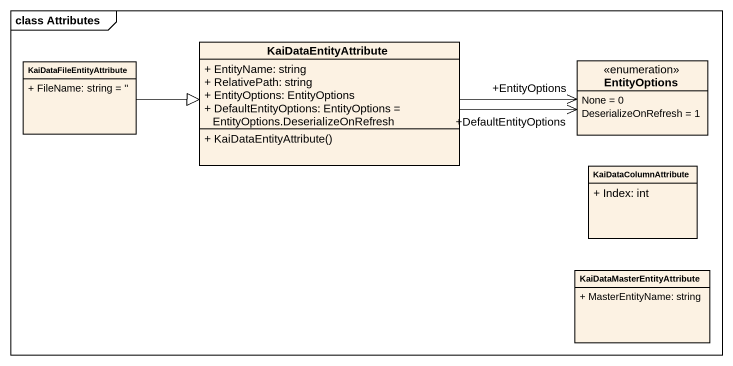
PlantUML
@startuml
mainframe class Attributes
hide circle
hide empty members
skinparam classAttributeIconSize 0
class KaiDataFileEntityAttribute {
  + FileName: string = ''
}
class KaiDataEntityAttribute {
  + EntityName: string
  + RelativePath: string
  + EntityOptions: EntityOptions
  + DefaultEntityOptions: EntityOptions = EntityOptions.DeserializeOnRefresh
  + KaiDataEntityAttribute()
}
enum EntityOptions {
  None = 0
  DeserializeOnRefresh = 1
}
class KaiDataColumnAttribute {
  + Index: int
}
class KaiDataMasterEntityAttribute {
  + MasterEntityName: string
}
KaiDataFileEntityAttribute -right-|> KaiDataEntityAttribute
KaiDataEntityAttribute -right-> "+DefaultEntityOptions" EntityOptions
KaiDataEntityAttribute -right-> "+EntityOptions" EntityOptions
@enduml
